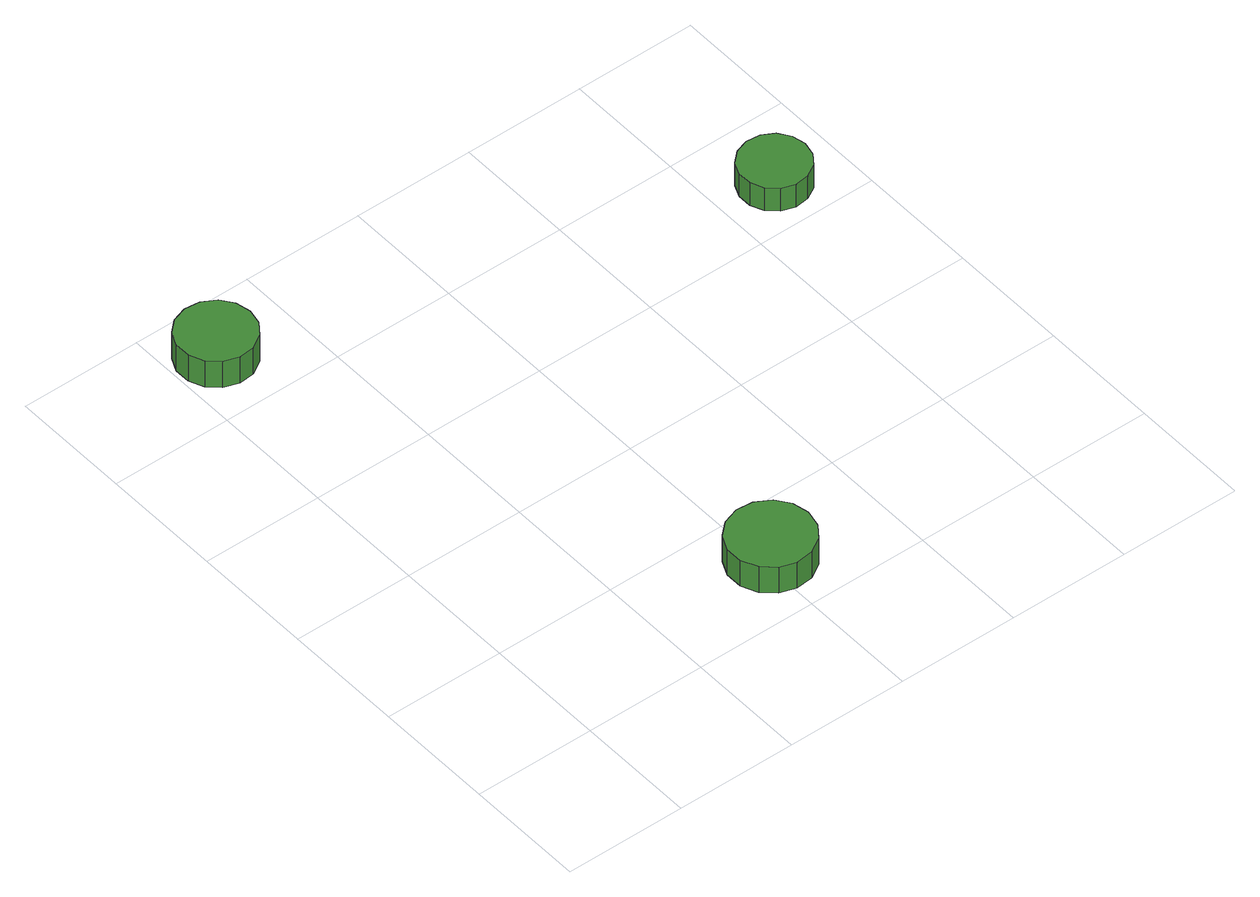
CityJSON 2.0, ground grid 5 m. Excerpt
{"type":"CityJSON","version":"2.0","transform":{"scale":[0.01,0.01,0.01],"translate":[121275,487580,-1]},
"CityObjects":{
"tree1":{"type":"SolitaryVegetationObject","attributes":{"function":"something"},"geometry":[{"type":"MultiSurface","lod":"1","boundaries":[[[0,1,2,3,4,5,6,7,8,9,10,11,12,13,14]],[[15,16,17,18,19,20,21,22,23,24,25,26,27,28,29]],[[0,29,28,1]],[[1,28,27,2]],[[2,27,26,3]],[[3,26,25,4]],[[4,25,24,5]],[[5,24,23,6]],[[6,23,22,7]],[[7,22,21,8]],[[8,21,20,9]],[[9,20,19,10]],[[10,19,18,11]],[[11,18,17,12]],[[12,17,16,13]],[[13,16,15,14]],[[14,15,29,0]]]}]},
"tree2":{"type":"SolitaryVegetationObject","attributes":{"function":"something"},"geometry":[{"type":"MultiSurface","lod":"1","boundaries":[[[30,31,32,33,34,35,36,37,38,39,40,41,42,43,44]],[[45,46,47,48,49,50,51,52,53,54,55,56,57,58,59]],[[30,59,58,31]],[[31,58,57,32]],[[32,57,56,33]],[[33,56,55,34]],[[34,55,54,35]],[[35,54,53,36]],[[36,53,52,37]],[[37,52,51,38]],[[38,51,50,39]],[[39,50,49,40]],[[40,49,48,41]],[[41,48,47,42]],[[42,47,46,43]],[[43,46,45,44]],[[44,45,59,30]]]}]},
"tree3":{"type":"SolitaryVegetationObject","attributes":{"function":"something"},"geometry":[{"type":"MultiSurface","lod":"1","boundaries":[[[60,61,62,63,64,65,66,67,68,69,70,71,72,73,74]],[[75,76,77,78,79,80,81,82,83,84,85,86,87,88,89]],[[60,89,88,61]],[[61,88,87,62]],[[62,87,86,63]],[[63,86,85,64]],[[64,85,84,65]],[[65,84,83,66]],[[66,83,82,67]],[[67,82,81,68]],[[68,81,80,69]],[[69,80,79,70]],[[70,79,78,71]],[[71,78,77,72]],[[72,77,76,73]],[[73,76,75,74]],[[74,75,89,60]]]}]}
},
"vertices":[
[327,2270,189],[314,2333,189],[276,2385,189],[220,2417,189],[156,2424,189],[94,2404,189],[47,2361,189],[20,2302,189],[20,2238,189],[47,2179,189],[94,2136,189],[156,2116,189],[220,2122,189],[276,2155,189],[314,2207,189],[314,2207,62],[276,2155,62],[220,2122,62],[156,2116,62],[94,2136,62],[47,2179,62],[20,2238,62],[20,2302,62],[47,2361,62],[94,2404,62],[156,2424,62],[220,2417,62],[276,2385,62],[314,2333,62],[327,2270,62],
[1200,261,188],[1185,330,188],[1144,387,188],[1082,423,188],[1012,430,188],[945,408,188],[893,361,188],[864,297,188],[864,226,188],[893,161,188],[945,114,188],[1012,92,188],[1082,100,188],[1144,135,188],[1185,192,188],[1185,192,62],[1144,135,62],[1082,100,62],[1012,92,62],[945,114,62],[893,161,62],[864,226,62],[864,297,62],[893,361,62],[945,408,62],[1012,430,62],[1082,423,62],[1144,387,62],[1185,330,62],[1200,261,62],
[2363,1700,177],[2351,1756,177],[2318,1803,177],[2268,1832,177],[2210,1838,177],[2155,1820,177],[2112,1781,177],[2089,1728,177],[2089,1671,177],[2112,1618,177],[2155,1579,177],[2210,1561,177],[2268,1568,177],[2318,1596,177],[2351,1643,177],[2351,1643,67],[2318,1596,67],[2268,1568,67],[2210,1561,67],[2155,1579,67],[2112,1618,67],[2089,1671,67],[2089,1728,67],[2112,1781,67],[2155,1820,67],[2210,1838,67],[2268,1832,67],[2318,1803,67],[2351,1756,67],[2363,1700,67]
]}
